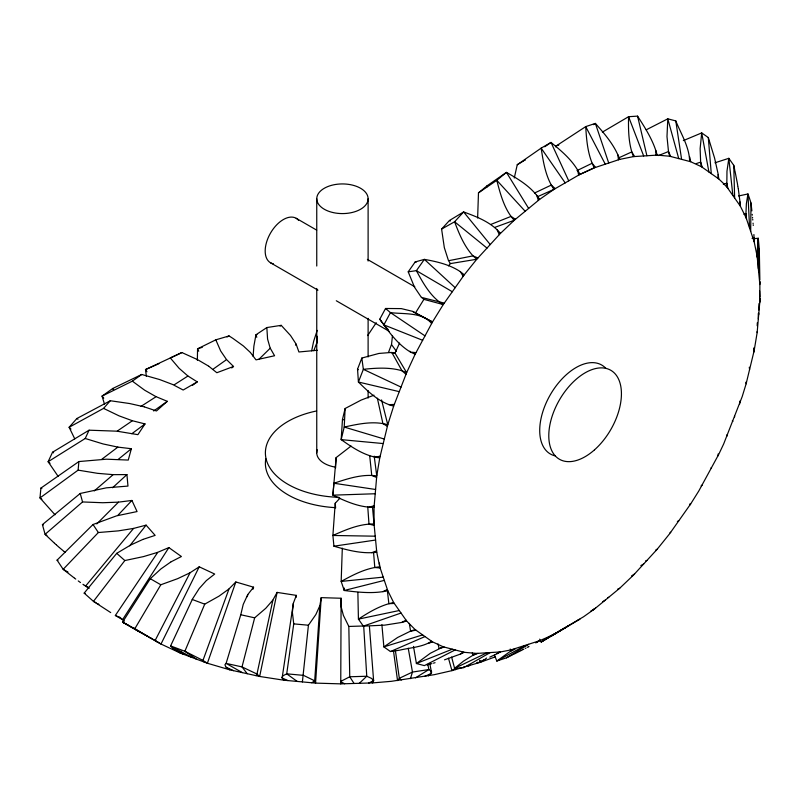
<?xml version="1.0" encoding="UTF-8"?>
<svg xmlns="http://www.w3.org/2000/svg" width="800" height="800" viewBox="0 0 800 800"><rect width="100%" height="100%" fill="white"/><g stroke="black" fill="none" stroke-linecap="round" stroke-linejoin="round"><path stroke-width="1.2" d="M757.11 252.67L758.26 238.26L755.05 238.58M321.22 597.65L315.56 683.11L314.68 680.95L319.87 605.56L321.22 597.65L341.11 598.25L340.75 683.87L315.56 683.11L284.03 680.23L259.66 676.46L229.86 669.85L207.38 663.24L180.61 653.2L161 644.04L137.38 630.32M341.02 606.2L341.11 598.25M750.68 231.41L751 203.02L749.34 197.87L747.95 193.96L738.58 195.98M253.11 356.34L253.88 346.16L255.94 334.79L266.84 327.56L281.21 325.34L290.53 335.51L296.06 344M266.84 327.56L267.58 339.06L270.14 348.01M344.28 588.05L344.22 590.49C358.59 592.27 373.5 594.01 387.78 590.69L393.66 602.55L406.64 621.01L415.14 629.61L432.5 641.85L443.25 646.82L464.24 652.31L476.76 653.43L500.47 651.93L510.75 649.97L539.6 640.73L546.78 637.61L553.98 634.17L583.53 616.79L594.31 609.14L619.69 588.26L633.44 575.16L657.15 549.28L669.67 533.71L690.66 503.97L698.79 490.99L718.77 454.3L723.66 443.98L742.19 396.62L746.13 383.8L754.15 350.68L757.15 332.61L759.86 301.24L759.86 281.52L759.73 283.15M758.69 314.79L758.73 313.2M758.8 310.01L758.95 303.63M758.69 272.36L759.29 248.98L758.26 238.26L758.32 268.51M689.63 161.45C689.46 147.22 681.06 133.94 675.78 120.91L667.8 118.83L646.21 129.82M759.86 284.55L757.15 256.31L754.15 241.72L746.13 217.85L740.25 206L727.27 187.54L723.13 183.08L718.77 178.94L701.41 166.69L690.66 161.72L669.67 156.23L657.15 155.11L633.44 156.61L619.69 159.39L594.31 167.82L579.93 174.37L553.98 189.36L539.6 199.4L514.22 220.29L500.47 233.39L476.76 259.26L464.24 274.84L443.25 304.57L432.5 321.94L415.14 354.24L406.64 372.65L393.66 406.09L387.78 424.74L379.76 457.87L376.76 475.93L374.05 507.3L374.05 523.99L376.76 552.23L379.76 566.82L387.78 590.69M757.2 325.76L757.3 322.8M759.73 302.79L759.86 298.44L759.86 301.24M342.31 548.17L341.17 581.43L344.22 590.49L384.32 580.38M55.01 514.79L40 497.93L78.11 470.14L78.89 461.56L106.46 459.19L128.25 460.07L131.37 448.72L117.86 447.11L101.76 459.3M373.98 395.19L361.16 400.07L345.13 408.5L344.22 427.05L341.17 439.63C352.74 447.79 365.31 456.35 379.76 457.87M345.13 408.5L342.47 419.5L341.17 439.63L383.23 443.56M455.41 669.62L455.52 668.07L451.94 670.64L434.35 674.67L391.36 681.32L372.64 682.91L340.75 683.87L340.7 681.74L344.64 683.75M339.93 498.18L335.22 503.25L332.89 535.47L333.92 546.19C347.72 550.18 362.26 554.14 376.76 552.23M689.63 505.44L689.71 504.43M717.92 178.33L718.23 174.51L718.77 178.94M753.75 352.31L753.87 350.89M754.01 349.23L754.07 348.52L754.15 350.68M351.06 446.07L336.12 457.62L332.89 495.16C345.73 501.32 359.49 507.59 374.05 507.3M539.6 199.4C531.82 187.11 518.79 179.39 506.44 172.38L486.91 185.92L478.48 192.86L477.63 218.02M319.83 605.76L315.86 614.54L308.43 625.22L302.39 681.91M336.12 457.62L335.58 468.01M374.2 456.14L376.76 475.93C362.15 473.79 347.59 478.72 333.92 483.25L332.89 495.16L375.22 493.75M739.61 205.08L739.98 201.78L738.46 190.01M739.61 404.1L739.96 401.16M317.2 336.28L317.03 342.08M717.92 455.9L718.17 453.95M753.75 240.54L754.07 238.13L752.04 238.34M78.89 461.56L40.89 488.11L40 497.93L41.88 499.28M311.65 350.86L313.66 341.25L317.2 330.39M293.32 603.34L292.39 612.39L293.74 623.88L286.72 673.83L283.11 675.71L281.96 677.51M296.02 597.5L296.33 595.38L277.1 592.4L272.92 599.98L256.96 674.08L256.03 675.65M284.03 680.23L282.12 677.97L293.38 603.14L296.33 595.38M225.89 667.02L224.92 664.74L226.11 663.39L240.77 614.75L243.23 604.4L247.76 594.61M514.28 178.03L517.25 164.73L541.16 148.13L551.02 142.44C562.11 151.47 573.63 161.21 579.93 174.37M277.1 592.4L259.66 676.46L256.96 674.08M272.81 600.16L265.77 608.28L254.66 617.83L242.01 666.91L247.21 673.7M252.98 589.25L253.57 587.19L235.83 581.97L229.02 588.88L202.96 660.43L204.11 662.02M247.21 596.7L247.89 594.43L253.57 587.19M410.43 678.64L412.47 672.07L408.24 648.24M391.54 344.34L392.48 335.62M235.83 581.97L207.38 663.24L202.96 660.43M393.66 406.09C379.51 402.59 368.49 391.95 358.42 382.03L357.54 369.15L361.84 358.05L378.92 353.44L391.58 352.44M555.81 146.93L556.21 145.92L585.73 126.61L595.37 123.41C604.94 134.21 614.78 145.59 619.69 159.39M313.79 350.67L317.06 342.28L317.16 342.77M58.17 476.42L48.13 461.72L85.22 438.49L89.07 430.19L116.9 431.18L137.89 434.66L145.02 423.93L132.39 420.74L117.33 431.03M228.84 589.05L219.03 596.14L204.73 604.15L184.87 651.26L196.2 659.05M181.46 651.22L180.61 653.2L173.22 648.68L170.6 645.93L192.51 598.98L199.22 588.51L206.33 580.61M406 374.3L401.97 370.76L406.64 372.65L395.01 353.1L399.55 343.09M369.44 626.58L373.62 680.74L372.64 682.91L372.48 680.77M431.59 672.94L429.78 663.46M199.22 566.81L161 644.04L155.07 640.6L190.07 572.75L199.22 566.81L214.69 574.04L206.53 580.45M89.07 430.19L52.54 452.23L48.13 461.72L50.03 463.3M380.76 320.6L379.78 319.2L385.54 308.48L401.3 308.61L412.55 311.33M367.64 335.59L376.24 322.69M189.83 572.89L177.69 578.65L160.81 584.77L134.62 629.09L122.58 622.14L150.28 578.7L160.88 568.95L170.86 561.94M427.16 319.17L432.5 321.94L412.76 311.44L415.43 313.08L423.91 299.36L443.25 304.57C430.9 297.2 423.16 283.27 416.4 270.66L424.37 259.37C436.8 261.61 449.65 264.54 460.31 271.64M171.11 561.8L181.4 556.52L168.87 547.59L122.55 619.69L124.44 621.15M121.49 618.74L122.55 619.69L115.36 615.45L157.78 552.3L168.87 547.59M421.27 297.22L414.52 287.25L408.21 271.82L415.18 261.95L424.37 259.37L455.17 287.68M295.48 345.15L296.14 344.19L298.92 351.98L317.35 350.26M340.89 681.34L349.75 676.77L366.76 676.25L371.49 678.39L373.58 680.29M157.5 552.41L143.54 556.59L124.83 560.55L93.45 601.37L84.18 593.13L116.72 553.34L130.6 545.08L142.88 539.42M129.73 545.8L146.1 525.14L155.14 535.38L143.17 539.32M395.36 650.3L399.35 678.39L397.55 680.63L393.48 650.9M74.77 438.87L69.13 427.28L103.56 408.39L110.32 400.74L129.65 403.54L144.28 406.85M448.48 265.85L450.36 263.6L476.76 259.26L473.04 255.89L477.93 257.98M89.14 588.34L85.58 586.08L133.56 528.42L146.1 525.14M448.44 260.49L444.33 247.67L441.6 229.08L449.47 220.49L463.61 211.94C476.88 216.78 491.14 222.22 500.47 233.39M110.32 400.74L76.86 418.52L69.13 427.28L70.96 429.08M117.87 515.33L131.92 500.45L137.07 511.56L116.54 515.86L93.02 524.51L57.07 560.14L63.17 569.32L73.99 577.76M486.6 658.04L485.29 659.09M133.56 528.42L118.37 530.87L98.36 532.53L63.17 569.32L68 572.08M96.76 523.94L118.47 502.15L131.92 500.45M258.84 359.38L270.24 348.2L274.58 355.75L255.99 359.87L250.47 352.58M359.32 683.31L366.76 676.25L363.69 625.99L348.83 626.44L343.38 615.37L341.03 606.4M112.56 487.76L126.93 474.6L127.97 486.08L106.34 487.83L80.23 493.46L42.42 524.62L45.09 534.33L53.97 542.74M463.82 667.14L464.34 666.69M118.47 502.15L102.73 502.73L82.55 501.95L45.09 534.33L46.87 535.45M94.24 490.94L113.16 474.65L126.93 474.6M428.39 675.86L431.2 673.46L430.68 671.15M231.72 367.96L233.53 366.47L226.58 359.61L213.27 369.05M118.17 459.43L131.37 448.72M140.96 406.4L156.12 396.69L167.31 401.33L156.47 410.97L144.58 406.95M399.6 678.16L412.47 672.07L428.92 669.53L431.65 671.74M280.11 326.2L281.21 325.34M499.3 652L497.07 653.71L500.47 651.93M670.01 532.77L670.71 532.24M104.53 404.29L102.06 396.11L132.35 381.15L141.72 374.47L159.61 379.54L172.73 384.53M701.15 485.84L702.27 485M538.35 641.14L536.72 642.36L539.6 640.73M131.85 433.71L145.02 423.93M464.24 652.31L460.33 654.12L463.2 652.04M634.61 573.88L631.79 575.94L633.44 575.16M192.41 385.38L197.25 381.89L187.97 376.01L174.67 384.51M153.68 410.97L167.31 401.33M544.73 146.77L551.02 142.44L568.72 180.84M478.48 192.86L496.8 180.32L506.44 172.38L528.64 208.42M399.84 650.12C410.43 647.64 422.51 647.17 431.64 641.25M455.61 668.01L456.27 667.61M593.85 609.24L592.14 610.36L594.31 609.14M594.07 609.09L595.56 608.11M593.45 124.64L595.37 123.41L608.73 163.03M415.51 677.85L428.92 669.53L427.79 664.38M602.83 601.61L605.27 600.12M311.71 682.76L314.68 680.95M496.8 653.85L494.46 654.99L496.8 661.04L506.44 657.84L528.64 644.36M517.25 164.73L521.02 162.49M568.72 625.66L541.16 642.01L539.66 639.16M565.19 627.7L541.16 642.01L551.08 635.83M602.38 132.12L628.57 116.7L637.57 116.13C645.43 128.32 653.5 140.91 657.15 155.11M551.02 636.32L577.38 620.65M406.64 621.01L401.97 622.4L406 620.1M579.93 619.19L577.57 620.54L578.65 619.93M551.28 635.72L555.26 633.43M522.1 161.87L522.64 161.56M490.23 652.58L463.61 667.75L454.6 668.32L451.62 657.1M726.91 434.81L727.27 435.89M523.17 161.26L523.71 160.95M640.85 565.58L643.68 563.98M441.6 229.08L454.6 221.77L463.61 211.94L490.23 244.56M510.76 651.03L496.8 661.04L525.18 645.51M536.44 642.52L535.74 642.9M524.79 160.35L525.33 160.05M468.5 665.77L469.68 665.12M510.2 649.03L511 650.9L514.22 649.15M197.25 381.89L183.17 390.02L172.99 384.66M529 646.5L528.39 646.82M527.99 647.03L527.38 647.35M227.03 336.98L229.07 335.93L232.92 338.41L243.4 345.98L250.32 352.4M617.97 589.15L619.69 588.26M526.03 648.05L525.3 648.43M591.34 610.79L590.8 611.06M472.78 655.37L463.46 661.16L454.6 668.32L487 652.78M607.9 597.7L608.73 597.27M523.81 649.19L523.06 649.57M522.52 649.85L521.94 650.15M413.5 646.41L416.4 663.53L424.37 665.62L455.17 649.94M521.36 650.44L520.78 650.74M520.19 651.04L519.6 651.33M519.01 651.63L513.36 654.46M229.07 335.93L215.81 339.83L197.56 348.83L197.36 360.34M512.67 654.8L506.44 657.84M472.29 652.87L473.05 655.23L476.76 653.43M141.72 374.47L112.78 388.47L102.06 396.11L103.75 398.13M577 170.6L592.14 163.26L595.56 167.4M382.91 591.67L387.39 589.51M476.91 663.29L484.9 659.43L480.39 662.27L466.16 666.46M511 650.9L515.47 648.73M534.52 193.03L551.28 185.08L555.26 188.62M494.46 654.99L489.8 657.12M208.6 366.11L197.57 359.65L181.89 352.55L145.51 369.57L146.39 376.41M368.74 683.03L373.62 680.74M579.39 174.7L594.31 167.82C587.81 155.53 586.54 140.54 585.73 126.61L605.27 164.18M618.56 157.95L631.79 151.91L634.61 156.54M424.62 676.44L431.2 673.46M460.33 654.12L444.52 659.83M537.98 196.5L553.98 189.36C545.79 177.53 543.3 162.27 541.16 148.13L565.19 182.89M181.89 352.55L170.32 357.96L179.1 368.29L187.75 375.86M381.9 624.73L383.86 646.89L390.46 651.54L425 636.56M683.32 140.62L701.71 132.91L708.31 137.56L714.57 158.04L718.23 174.48M443.25 646.82L430.29 653.3L416.4 663.53L452.31 649.19M480.5 661.1L479.86 661.37M658.52 155.56L668.49 151.53L666.99 136.57L667.8 118.83L678.74 158.6M477.61 662.29L476.96 662.56M490.93 224.4L511 216.42L515.47 219.26M469.52 665.5L468.68 665.82M495.07 656.94L480.39 662.27L479.66 660.24M371.74 552.71L376.62 550.83M677.37 521.39L678.74 520.87M428.21 643.5L432.5 641.85M473.05 655.23L477.93 653.36M494.93 227.34L514.22 220.29C504.42 209.51 500.4 194.29 496.8 180.32L525.18 211.27M556.21 145.92L557.79 145.35M357.87 592.4L358.42 619.12L363.35 626.13L401.04 613.04M558.32 145.17L558.85 144.99M233.53 366.47L216.84 372.73L208.81 366.27M696.25 163.6L700.64 162.12L700.13 148.59L701.71 132.91L708.91 171.98M415.14 629.61L410.6 631.11L415.99 630.21M656.39 549.53L657.15 549.28M714.96 162.79L728.83 158.32L733.76 165.33L734.72 169.81M422.64 634.9L383.86 646.89L397.66 637.47L410.58 631.11L409.32 623.37M200.37 347.96L197.56 348.83L198.73 351.2M201.31 347.67L202.25 347.38M462.22 667.61L451.94 670.64L448.48 658.22M463.62 667.2L464.99 666.8M435.06 662.7L433.48 663.15M401.95 622.41L384.77 625.13L363.35 626.13M444.28 647.09L439.1 648.53L438 643.9M431.9 663.6L430.17 664.08M368.99 507.19L374.18 505.75M429.28 664.32L427.05 664.92M723.3 184.15L726.84 183.24L726.97 171.25L728.83 158.32L732.87 195.51M645.74 560.74L646.91 560.46M393.66 602.55C381.01 605.02 369.23 611.99 358.42 619.12L399.27 610.52M256.96 334.62L255.94 334.79L256.78 337.28M743.96 214.28L745.95 213.95L746.52 219.03M374.79 457.11L380.16 456.23M399.03 650.26L393.21 651.16M333.92 546.19L375.59 540.04M408.21 271.82L416.4 270.66L452.31 291.73M392.29 651.29L390.46 651.54M383.23 577.13L341.17 581.43C353.19 574.81 365.88 568.13 379.76 566.82L379.39 563.05M394.3 603.46L388.87 603.68L387.46 591.46M388.87 404.66L394.3 404.44M113.1 474.65L97.56 473.33L78.11 470.14M375.22 536.19L332.89 535.47C345.86 529.73 359.57 523.72 374.05 523.99L372.56 507.92M308.43 625.22L293.74 623.88M380.16 568L374.79 567.49L373.61 553.02M415.99 352.64L410.6 352.11L415.14 354.24L414.3 353.26M389.75 352.45L388.53 352.3L391.48 344.53L396.41 351.28M117.82 447.1L103.1 443.95L85.22 438.49M390.96 352.61L394.59 353.12M617.86 589.2L618.44 589.29M333.92 483.25L375.59 489.48M746.02 382.09L746.52 382.17M689.98 503.86L690.66 503.97M395.01 353.1L391.83 352.48L402.01 370.78C389.85 367.11 376.05 367.95 363.35 369.33L358.42 382.03L399.27 391.65M254.66 617.83L240.77 614.75M374.18 525.39L368.99 524.1L367.74 506.69M444.28 303.1L421.45 297.39L423.91 299.36M415.18 261.95L416.14 262.2M343.74 419.83L342.47 419.5M132.35 420.73L119.09 415.87L103.56 408.39M384.32 439.05L344.22 427.05C358.34 424.02 373.52 420.58 387.78 424.74L381.56 399.94M204.73 604.15L192.24 599.47M57.07 560.14L57.92 560.46M84.18 593.13L85.16 593.5M422.64 340.29L383.86 324.88L379.78 319.2M42.42 524.62L43.27 524.97M376.62 477.48L371.74 475.41L369.7 455.73M155.84 396.57L144.66 390.2L132.35 381.15M282.12 677.97L287.88 680.58M85.58 586.08L88.53 587.42M115.36 615.45L118.85 617.06M119.16 617.21L120.43 617.8L119.74 617.19M40.89 488.11L41.87 488.57M233.5 670.66L226.17 667.26L229.86 669.85M401.04 387.09L363.35 369.33L361.84 358.05M410.56 352.09L409.88 351.22M410.47 352.05C399.74 345.67 391.17 335.1 383.86 324.88L390.46 312.61C403.87 314.35 422.2 311.86 431.64 323.54M175.31 650.06L183.87 654.43M415.43 313.08L426.1 318.62M125.17 623.5L122.58 622.14L128.9 625.71M125.32 623.58L126.78 624.37M191.79 657.39L170.59 645.91L184.87 651.26L202.85 660.36M126.85 624.41L129.19 625.69M52.54 452.23L53.61 452.81M96.18 602.85L93.45 601.37L110.71 612.58M97.55 603.59L98.91 604.33M160.81 584.77L150.28 578.7M129.75 626L130.81 626.6M151.57 638.59L134.62 629.09L139.83 632.02M149.96 637.71L154.92 640.51M130.48 626.61L135.22 629.29M136.8 630.19L147.86 636.45M242.31 672.61L226.11 663.39L242.01 666.91L256.76 673.93M296.18 218.29L316.67 230.12M367.38 259.39L414.84 286.8M270.5 262.77L317.96 290.17M336.3 300.76L389.16 331.28M131.75 627.14L141.18 632.59M155.07 640.6L158.25 642.45M387.39 426.38L382.91 423.55L377.37 398.24M76.86 418.52L77.96 419.23M85.37 585.95L84.91 585.65M136.35 629.63L133.27 627.56M84.69 585.5L84.23 585.19M425 335.89L390.46 312.61L385.54 308.48M83.84 584.92L82.95 584.31M449.47 220.49L450.27 221.05M358.33 369.72L357.54 369.15M80.47 582.55L78.23 580.92M297.2 681.43L286.72 673.83L303.53 675.37L314.52 680.74M75.76 579.09L74.42 578.08M113.61 389.1L112.78 388.47L113.59 390.03M65.2 552.4L64.3 551.68M64.01 551.45L59.42 547.59M487 248.09L454.6 221.77C459.11 233.84 464.21 246.23 473.02 255.87L448.57 260.72L450.36 263.6M464.24 274.84L460.33 271.65L463.2 276.31M124.83 560.55L116.72 553.34M399.35 678.39L401.31 680.05M59.12 547.33L56.42 544.96M120.7 618.03L121.23 618.51M56.04 544.61L54.38 543.12M159 363.63L145.51 369.57L146.97 371.78M388.42 329.84L387.72 329.11M226.41 359.44L220.68 350.99L215.81 339.83M387.54 328.93L387.03 328.37M386.86 328.18L386.35 327.62M386.01 327.24L380.96 320.88M98.36 532.53L93.02 524.51M486.91 185.92L487.51 186.76M354.07 683.47L349.75 676.77L348.83 626.44M732.37 420.66L732.87 421.45M497.07 229.69L499.3 234.66M670.71 156.5L668.48 151.5L669.67 156.23M643.68 155.97L628.57 116.7C628.31 130.07 628.44 143.99 633.44 156.61M711.09 467.71L711.27 468.25M82.55 501.95L80.23 493.46M536.72 195.26L538.35 200.43M702.27 167.3L700.64 162.1L701.41 166.69M637.57 116.13L646.91 155.76M689.75 157.07L690.66 161.72M655.86 549.98L655.98 550.56M734.91 170.71L736.85 180.63M577.57 169.91L578.65 175.11M727.91 188.45L726.84 183.22L727.27 187.54M736.98 181.33L737.23 182.72M737.36 183.42L737.85 186.27M740.04 401.25L740.25 402.45M737.95 186.87L738.14 188.07M738.24 188.66L738.38 189.51M675.78 120.91L681.6 159.35M749.28 367.23L749.59 369.5M754 347.72L754.06 348.36M751 203.02L751.88 210.86M617.86 154.73L618.44 159.81M759.6 290.89L759.85 296.91M746 382.62L746.13 383.8M752.25 214.37L752.32 215.14M752.54 217.33L752.6 218M335.62 507.98L335.22 503.25M752.73 219.36L752.79 220.03M753.07 223.16L753.12 223.73M753.21 224.88L753.26 225.45M708.31 137.56L711.27 173.65M739.99 201.94L740.25 206M734.59 415.99L734.64 416.89M753.9 234.54L754.06 237.85M749.59 228.16L747.95 193.96L746.38 203.66L745.94 213.66M745.95 213.95L746.13 217.85M757.29 257.71L757.11 252.92L757.15 256.31M655.8 150.39L655.98 155.19M759.29 248.98L759.86 279.9M733.76 165.33L734.64 198.02M754.07 238.13L754.15 241.72M757.14 331.56L757.15 332.61M758.3 313.48L758.32 319.06M368.11 198.76A25.68 14.83 0 0 1 329.59 211.6A25.68 14.83 0 0 1 329.59 185.92A25.68 14.83 0 0 1 368.11 198.76L368.11 261.04M368.11 318.34L368.11 356.96M368.11 390.59L368.11 398.06M316.75 198.76L316.75 266.03M316.75 288.45L316.75 452.87M555.13 455.87A51.36 29.65 -60 0 1 550.35 394.69A51.36 29.65 -60 0 1 605.73 368.23M273.4 263.81A25.68 14.83 -60 0 1 270.5 233.11A25.68 14.83 -60 0 1 298.54 220.28M334.47 507.59A77.04 44.48 0 0 1 265.8 458.76M339.02 497.3A77.04 44.48 0 0 1 266.24 459.46A77.04 44.48 0 0 1 316.62 410.96M334.64 467A25.68 14.83 0 0 1 317.3 449.83M594.51 449.84A51.36 29.65 -60 0 0 610.79 370.28A51.36 29.65 -60 0 0 550.03 424.15A51.36 29.65 -60 0 0 594.51 449.84"/></g></svg>
